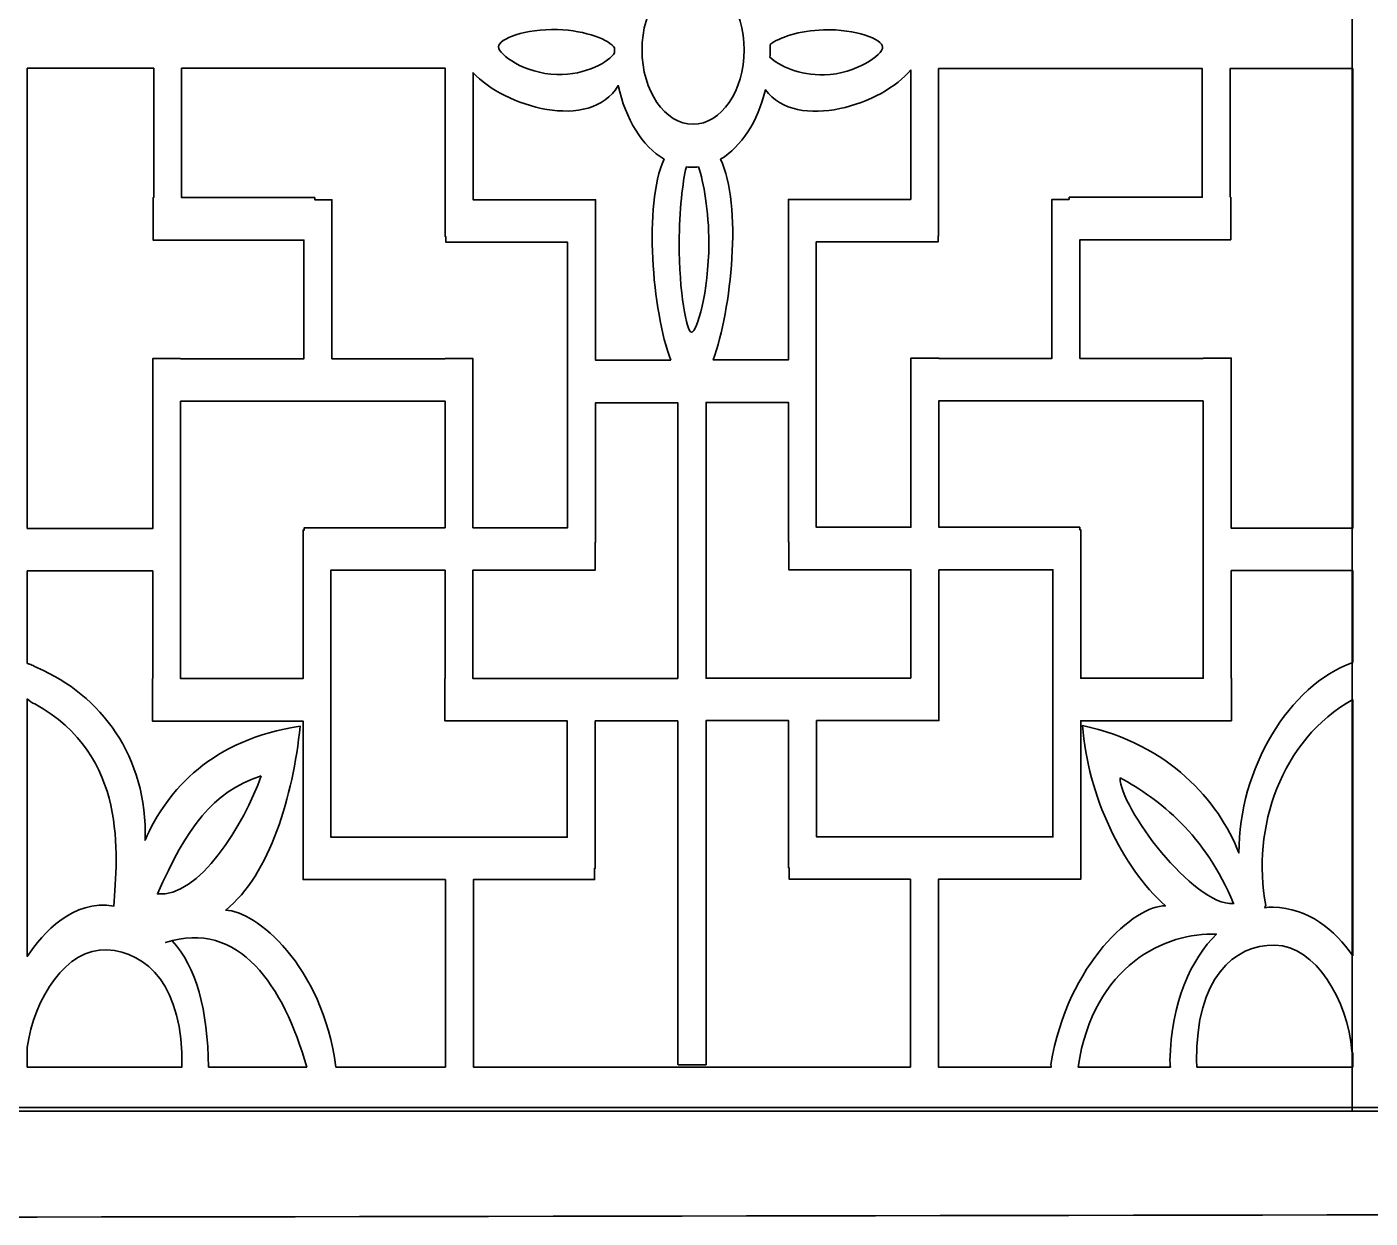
# Model space of a CAD drawing. Header units: centimetres. Extents: x 1.9 to 19.9, y -9.6 to 0.9.
# Drawn here: x 5.073 to 8.009, y -9.554 to -6.949 of the extents above; entities that cross this region are included whole.
import ezdxf

# ---------------------------------------------------------------- set-up
doc = ezdxf.new("R2010")
doc.units = ezdxf.units.CM
doc.header["$MEASUREMENT"] = 0
doc.layers.add('layer 1', color=7, linetype='Continuous')

msp = doc.modelspace()

# ---------------------------------------------------------------- linework, layer by layer
at = {"layer": 'layer 1', "color": 250, "lineweight": 35}
for points, knots in [([(1.85394, -9.55438), (1.85394, -9.55438), (1.85394, -4.48585), (1.85394, -4.48585), (1.85394, -4.48585), (1.85394, -4.48585), (19.89445, -4.48585), (19.89445, -4.48585), (19.89445, -4.48585), (19.89445, -4.48585), (19.89445, -9.52712), (19.89445, -9.52712), (19.89445, -9.52712), (13.88093, -9.52712), (7.86746, -9.55438), (1.85394, -9.55438)], [0, 0, 0, 0, 0.2, 0.2, 0.2, 0.2, 0.4, 0.4, 0.4, 0.4, 0.6, 0.6, 0.6, 0.6, 1, 1, 1, 1]), ([(4.99577, -4.6818), (4.99577, -4.6818), (8.04691, -4.6818), (8.04691, -4.6818), (8.04691, -4.6818), (8.04691, -4.6818), (8.04691, -9.32079), (8.04691, -9.32079), (8.04691, -9.32079), (8.04691, -9.32079), (4.99577, -9.32079), (4.99577, -9.32079), (4.99577, -9.32079), (4.99577, -9.32079), (4.99577, -4.6818), (4.99577, -4.6818)], [0, 0, 0, 0, 0.2, 0.2, 0.2, 0.2, 0.4, 0.4, 0.4, 0.4, 0.6, 0.6, 0.6, 0.6, 1, 1, 1, 1]), ([(7.96979, -4.6818), (7.96979, -4.6818), (10.97654, -4.6818), (10.97654, -4.6818), (10.97654, -4.6818), (10.97654, -4.6818), (10.97654, -9.32079), (10.97654, -9.32079), (10.97654, -9.32079), (10.97654, -9.32079), (7.96979, -9.32079), (7.96979, -9.32079), (7.96979, -9.32079), (7.96979, -9.32079), (7.96979, -4.6818), (7.96979, -4.6818)], [0, 0, 0, 0, 0.2, 0.2, 0.2, 0.2, 0.4, 0.4, 0.4, 0.4, 0.6, 0.6, 0.6, 0.6, 1, 1, 1, 1]), ([(2.06871, -4.70062), (2.06871, -4.70062), (2.06871, -9.31235), (2.06871, -9.31235), (2.06871, -9.31235), (2.06871, -9.31235), (19.67968, -9.31235), (19.67968, -9.31235), (19.67968, -9.31235), (19.67968, -9.31235), (19.67968, -4.70062), (19.67968, -4.70062), (19.67968, -4.70062), (19.67968, -4.70062), (2.06871, -4.70062), (2.06871, -4.70062)], [0, 0, 0, 0, 0.2, 0.2, 0.2, 0.2, 0.4, 0.4, 0.4, 0.4, 0.6, 0.6, 0.6, 0.6, 1, 1, 1, 1]), ([(6.52909, -6.83779), (6.59072, -6.83779), (6.6407, -6.91046), (6.6407, -7.00006), (6.6407, -7.00006), (6.6407, -7.08966), (6.59072, -7.16233), (6.52909, -7.16233), (6.52909, -7.16233), (6.46746, -7.16233), (6.41748, -7.08966), (6.41748, -7.00006), (6.41748, -7.00006), (6.41748, -6.91046), (6.46746, -6.83779), (6.52909, -6.83779)], [0, 0, 0, 0, 0.2, 0.2, 0.2, 0.2, 0.4, 0.4, 0.4, 0.4, 0.6, 0.6, 0.6, 0.6, 1, 1, 1, 1]), ([(6.35724, -7.0063), (6.35717, -7.00339), (6.35713, -7.00047), (6.35713, -6.99753), (6.35713, -6.99753), (6.35713, -6.99679), (6.35715, -6.99605), (6.35715, -6.99531), (6.35715, -6.99531), (6.34732, -6.97868), (6.29579, -6.9573), (6.23268, -6.95536), (6.23268, -6.95536), (6.16226, -6.9532), (6.10406, -6.97605), (6.10379, -6.99302), (6.10379, -6.99302), (6.10353, -7.01), (6.16073, -7.05165), (6.23115, -7.05381), (6.23115, -7.05381), (6.2948, -7.05577), (6.34749, -7.02481), (6.35724, -7.0063)], [0, 0, 0, 0, 0.1428571, 0.1428571, 0.1428571, 0.1428571, 0.2857143, 0.2857143, 0.2857143, 0.2857143, 0.4285714, 0.4285714, 0.4285714, 0.4285714, 0.5714286, 0.5714286, 0.5714286, 0.5714286, 0.7142857, 0.7142857, 0.7142857, 0.7142857, 1, 1, 1, 1]), ([(6.69751, -6.98788), (6.69758, -6.99108), (6.69764, -6.9943), (6.69764, -6.99753), (6.69764, -6.99753), (6.69764, -7.00375), (6.69748, -7.00992), (6.6972, -7.01603), (6.6972, -7.01603), (6.7159, -7.03405), (6.76201, -7.05607), (6.81599, -7.05441), (6.81599, -7.05441), (6.88642, -7.05224), (6.94362, -7.0106), (6.94335, -6.99362), (6.94335, -6.99362), (6.94308, -6.97664), (6.88488, -6.95379), (6.81446, -6.95596), (6.81446, -6.95596), (6.76118, -6.9576), (6.71616, -6.97309), (6.69751, -6.98788)], [0, 0, 0, 0, 0.1428571, 0.1428571, 0.1428571, 0.1428571, 0.2857143, 0.2857143, 0.2857143, 0.2857143, 0.4285714, 0.4285714, 0.4285714, 0.4285714, 0.5714286, 0.5714286, 0.5714286, 0.5714286, 0.7142857, 0.7142857, 0.7142857, 0.7142857, 1, 1, 1, 1]), ([(5.07403, -8.04649), (5.07403, -8.04649), (5.34805, -8.04649), (5.34805, -8.04649), (5.34805, -8.04649), (5.34805, -8.04649), (5.34805, -7.67468), (5.34805, -7.67468), (5.34805, -7.67468), (5.34805, -7.67468), (5.40907, -7.67468), (5.40907, -7.67468), (5.40907, -7.67468), (5.40907, -7.67468), (5.40907, -7.67516), (5.40907, -7.67516), (5.40907, -7.67516), (5.40907, -7.67516), (5.67876, -7.67516), (5.67876, -7.67516), (5.67876, -7.67516), (5.67876, -7.67516), (5.67876, -7.41575), (5.67876, -7.41575), (5.67876, -7.41575), (5.67876, -7.41575), (5.349, -7.41575), (5.349, -7.41575), (5.349, -7.41575), (5.349, -7.41575), (5.349, -7.32297), (5.349, -7.32297), (5.349, -7.32297), (5.349, -7.32297), (5.35031, -7.32297), (5.35031, -7.32297), (5.35031, -7.32297), (5.35031, -7.32297), (5.35031, -7.03993), (5.35031, -7.03993), (5.35031, -7.03993), (5.35031, -7.03993), (5.07403, -7.03993), (5.07403, -7.03993), (5.07403, -7.03993), (5.07403, -7.03993), (5.07403, -8.04649), (5.07403, -8.04649)], [0, 0, 0, 0, 0.0769231, 0.0769231, 0.0769231, 0.0769231, 0.1538462, 0.1538462, 0.1538462, 0.1538462, 0.2307692, 0.2307692, 0.2307692, 0.2307692, 0.3076923, 0.3076923, 0.3076923, 0.3076923, 0.3846154, 0.3846154, 0.3846154, 0.3846154, 0.4615385, 0.4615385, 0.4615385, 0.4615385, 0.5384615, 0.5384615, 0.5384615, 0.5384615, 0.6153846, 0.6153846, 0.6153846, 0.6153846, 0.6923077, 0.6923077, 0.6923077, 0.6923077, 0.7692308, 0.7692308, 0.7692308, 0.7692308, 0.8461538, 0.8461538, 0.8461538, 0.8461538, 1, 1, 1, 1]), ([(5.70231, -7.32297), (5.70231, -7.32297), (5.41133, -7.32297), (5.41133, -7.32297), (5.41133, -7.32297), (5.41133, -7.32297), (5.41133, -7.03993), (5.41133, -7.03993), (5.41133, -7.03993), (5.41133, -7.03993), (5.98744, -7.03993), (5.98744, -7.03993), (5.98744, -7.03993), (5.98744, -7.03993), (5.98744, -7.40793), (5.98744, -7.40793), (5.98744, -7.40793), (5.98744, -7.40793), (5.98874, -7.40793), (5.98874, -7.40793), (5.98874, -7.40793), (5.98874, -7.40793), (5.98874, -7.42039), (5.98874, -7.42039), (5.98874, -7.42039), (5.98874, -7.42039), (6.25485, -7.42039), (6.25485, -7.42039), (6.25485, -7.42039), (6.25485, -7.42039), (6.25485, -8.04456), (6.25485, -8.04456), (6.25485, -8.04456), (6.25485, -8.04456), (6.048, -8.04456), (6.048, -8.04456), (6.048, -8.04456), (6.048, -8.04456), (6.048, -7.76794), (6.048, -7.76794), (6.048, -7.76794), (6.048, -7.76794), (6.048, -7.67516), (6.048, -7.67516), (6.048, -7.67516), (6.048, -7.67516), (6.048, -7.67468), (6.048, -7.67468), (6.048, -7.67468), (6.048, -7.67468), (5.98698, -7.67468), (5.98698, -7.67468), (5.98698, -7.67468), (5.98698, -7.67468), (5.98698, -7.67516), (5.98698, -7.67516), (5.98698, -7.67516), (5.98698, -7.67516), (5.73978, -7.67516), (5.73978, -7.67516), (5.73978, -7.67516), (5.73978, -7.67516), (5.73978, -7.32761), (5.73978, -7.32761), (5.73978, -7.32761), (5.73978, -7.32761), (5.70231, -7.32761), (5.70231, -7.32761), (5.70231, -7.32761), (5.70231, -7.32761), (5.70231, -7.32297), (5.70231, -7.32297)], [0, 0, 0, 0, 0.0526316, 0.0526316, 0.0526316, 0.0526316, 0.1052632, 0.1052632, 0.1052632, 0.1052632, 0.1578947, 0.1578947, 0.1578947, 0.1578947, 0.2105263, 0.2105263, 0.2105263, 0.2105263, 0.2631579, 0.2631579, 0.2631579, 0.2631579, 0.3157895, 0.3157895, 0.3157895, 0.3157895, 0.3684211, 0.3684211, 0.3684211, 0.3684211, 0.4210526, 0.4210526, 0.4210526, 0.4210526, 0.4736842, 0.4736842, 0.4736842, 0.4736842, 0.5263158, 0.5263158, 0.5263158, 0.5263158, 0.5789474, 0.5789474, 0.5789474, 0.5789474, 0.6315789, 0.6315789, 0.6315789, 0.6315789, 0.6842105, 0.6842105, 0.6842105, 0.6842105, 0.7368421, 0.7368421, 0.7368421, 0.7368421, 0.7894737, 0.7894737, 0.7894737, 0.7894737, 0.8421053, 0.8421053, 0.8421053, 0.8421053, 0.8947368, 0.8947368, 0.8947368, 0.8947368, 1, 1, 1, 1]), ([(7.00472, -7.04318), (6.94584, -7.11822), (6.7555, -7.18071), (6.68723, -7.08682), (6.68723, -7.08682), (6.67042, -7.15636), (6.63453, -7.21189), (6.58923, -7.23877), (6.58923, -7.23877), (6.63726, -7.33893), (6.6125, -7.56879), (6.57325, -7.67781), (6.57325, -7.67781), (6.57325, -7.67781), (6.7373, -7.67781), (6.7373, -7.67781), (6.7373, -7.67781), (6.7373, -7.67781), (6.7373, -7.32681), (6.7373, -7.32681), (6.7373, -7.32681), (6.7373, -7.32681), (6.76087, -7.32681), (6.76087, -7.32681), (6.76087, -7.32681), (6.76087, -7.32681), (6.79833, -7.32681), (6.79833, -7.32681), (6.79833, -7.32681), (6.79833, -7.32681), (7.00472, -7.32681), (7.00472, -7.32681), (7.00472, -7.32681), (7.00472, -7.32681), (7.00472, -7.04318), (7.00472, -7.04318)], [0, 0, 0, 0, 0.1, 0.1, 0.1, 0.1, 0.2, 0.2, 0.2, 0.2, 0.3, 0.3, 0.3, 0.3, 0.4, 0.4, 0.4, 0.4, 0.5, 0.5, 0.5, 0.5, 0.6, 0.6, 0.6, 0.6, 0.7, 0.7, 0.7, 0.7, 0.8, 0.8, 0.8, 0.8, 1, 1, 1, 1]), ([(7.35087, -7.32217), (7.35087, -7.32217), (7.64185, -7.32217), (7.64185, -7.32217), (7.64185, -7.32217), (7.64185, -7.32217), (7.64185, -7.04073), (7.64185, -7.04073), (7.64185, -7.04073), (7.64185, -7.04073), (7.06574, -7.04073), (7.06574, -7.04073), (7.06574, -7.04073), (7.06574, -7.04073), (7.06574, -7.40713), (7.06574, -7.40713), (7.06574, -7.40713), (7.06574, -7.40713), (7.06444, -7.40713), (7.06444, -7.40713), (7.06444, -7.40713), (7.06444, -7.40713), (7.06444, -7.41959), (7.06444, -7.41959), (7.06444, -7.41959), (7.06444, -7.41959), (6.79833, -7.41959), (6.79833, -7.41959), (6.79833, -7.41959), (6.79833, -7.41959), (6.79833, -8.04376), (6.79833, -8.04376), (6.79833, -8.04376), (6.79833, -8.04376), (7.00517, -8.04376), (7.00517, -8.04376), (7.00517, -8.04376), (7.00517, -8.04376), (7.00517, -7.76714), (7.00517, -7.76714), (7.00517, -7.76714), (7.00517, -7.76714), (7.00517, -7.67436), (7.00517, -7.67436), (7.00517, -7.67436), (7.00517, -7.67436), (7.00517, -7.67389), (7.00517, -7.67389), (7.00517, -7.67389), (7.00517, -7.67389), (7.0662, -7.67389), (7.0662, -7.67389), (7.0662, -7.67389), (7.0662, -7.67389), (7.0662, -7.67436), (7.0662, -7.67436), (7.0662, -7.67436), (7.0662, -7.67436), (7.3134, -7.67436), (7.3134, -7.67436), (7.3134, -7.67436), (7.3134, -7.67436), (7.3134, -7.32681), (7.3134, -7.32681), (7.3134, -7.32681), (7.3134, -7.32681), (7.35087, -7.32681), (7.35087, -7.32681), (7.35087, -7.32681), (7.35087, -7.32681), (7.35087, -7.32217), (7.35087, -7.32217)], [0, 0, 0, 0, 0.0526316, 0.0526316, 0.0526316, 0.0526316, 0.1052632, 0.1052632, 0.1052632, 0.1052632, 0.1578947, 0.1578947, 0.1578947, 0.1578947, 0.2105263, 0.2105263, 0.2105263, 0.2105263, 0.2631579, 0.2631579, 0.2631579, 0.2631579, 0.3157895, 0.3157895, 0.3157895, 0.3157895, 0.3684211, 0.3684211, 0.3684211, 0.3684211, 0.4210526, 0.4210526, 0.4210526, 0.4210526, 0.4736842, 0.4736842, 0.4736842, 0.4736842, 0.5263158, 0.5263158, 0.5263158, 0.5263158, 0.5789474, 0.5789474, 0.5789474, 0.5789474, 0.6315789, 0.6315789, 0.6315789, 0.6315789, 0.6842105, 0.6842105, 0.6842105, 0.6842105, 0.7368421, 0.7368421, 0.7368421, 0.7368421, 0.7894737, 0.7894737, 0.7894737, 0.7894737, 0.8421053, 0.8421053, 0.8421053, 0.8421053, 0.8947368, 0.8947368, 0.8947368, 0.8947368, 1, 1, 1, 1]), ([(7.70287, -7.32217), (7.70287, -7.32217), (7.70417, -7.32217), (7.70417, -7.32217), (7.70417, -7.32217), (7.70417, -7.32217), (7.70417, -7.41495), (7.70417, -7.41495), (7.70417, -7.41495), (7.70417, -7.41495), (7.37442, -7.41495), (7.37442, -7.41495), (7.37442, -7.41495), (7.37442, -7.41495), (7.37442, -7.67436), (7.37442, -7.67436), (7.37442, -7.67436), (7.37442, -7.67436), (7.64411, -7.67436), (7.64411, -7.67436), (7.64411, -7.67436), (7.64411, -7.67436), (7.64411, -7.67389), (7.64411, -7.67389), (7.64411, -7.67389), (7.64411, -7.67389), (7.70513, -7.67389), (7.70513, -7.67389), (7.70513, -7.67389), (7.70513, -7.67389), (7.70513, -8.04569), (7.70513, -8.04569), (7.70513, -8.04569), (7.70513, -8.04569), (7.97068, -8.04569), (7.97068, -8.04569), (7.97068, -8.04569), (7.97068, -8.04569), (7.97068, -7.04073), (7.97068, -7.04073), (7.97068, -7.04073), (7.97068, -7.04073), (7.70287, -7.04073), (7.70287, -7.04073), (7.70287, -7.04073), (7.70287, -7.04073), (7.70287, -7.32217), (7.70287, -7.32217)], [0, 0, 0, 0, 0.0769231, 0.0769231, 0.0769231, 0.0769231, 0.1538462, 0.1538462, 0.1538462, 0.1538462, 0.2307692, 0.2307692, 0.2307692, 0.2307692, 0.3076923, 0.3076923, 0.3076923, 0.3076923, 0.3846154, 0.3846154, 0.3846154, 0.3846154, 0.4615385, 0.4615385, 0.4615385, 0.4615385, 0.5384615, 0.5384615, 0.5384615, 0.5384615, 0.6153846, 0.6153846, 0.6153846, 0.6153846, 0.6923077, 0.6923077, 0.6923077, 0.6923077, 0.7692308, 0.7692308, 0.7692308, 0.7692308, 0.8461538, 0.8461538, 0.8461538, 0.8461538, 1, 1, 1, 1]), ([(6.48016, -7.67861), (6.44022, -7.57032), (6.42017, -7.33937), (6.46568, -7.23884), (6.46568, -7.23884), (6.41836, -7.21084), (6.3813, -7.15158), (6.36548, -7.07775), (6.36548, -7.07775), (6.30463, -7.18039), (6.11529, -7.12361), (6.04846, -7.04978), (6.04846, -7.04978), (6.04846, -7.04978), (6.04846, -7.32761), (6.04846, -7.32761), (6.04846, -7.32761), (6.04846, -7.32761), (6.25485, -7.32761), (6.25485, -7.32761), (6.25485, -7.32761), (6.25485, -7.32761), (6.29231, -7.32761), (6.29231, -7.32761), (6.29231, -7.32761), (6.29231, -7.32761), (6.31588, -7.32761), (6.31588, -7.32761), (6.31588, -7.32761), (6.31588, -7.32761), (6.31588, -7.67861), (6.31588, -7.67861), (6.31588, -7.67861), (6.31588, -7.67861), (6.48016, -7.67861), (6.48016, -7.67861)], [0, 0, 0, 0, 0.1, 0.1, 0.1, 0.1, 0.2, 0.2, 0.2, 0.2, 0.3, 0.3, 0.3, 0.3, 0.4, 0.4, 0.4, 0.4, 0.5, 0.5, 0.5, 0.5, 0.6, 0.6, 0.6, 0.6, 0.7, 0.7, 0.7, 0.7, 0.8, 0.8, 0.8, 0.8, 1, 1, 1, 1]), ([(6.541, -7.25557), (6.53651, -7.25611), (6.53197, -7.25638), (6.52739, -7.25638), (6.52739, -7.25638), (6.523, -7.25638), (6.51866, -7.25613), (6.51436, -7.25564), (6.51436, -7.25564), (6.5062, -7.2889), (6.49889, -7.35064), (6.49875, -7.42195), (6.49875, -7.42195), (6.49855, -7.52904), (6.51459, -7.61718), (6.52575, -7.61733), (6.52575, -7.61733), (6.53692, -7.61748), (6.56332, -7.52991), (6.56353, -7.42282), (6.56353, -7.42282), (6.56366, -7.35121), (6.55205, -7.28898), (6.541, -7.25557)], [0, 0, 0, 0, 0.1428571, 0.1428571, 0.1428571, 0.1428571, 0.2857143, 0.2857143, 0.2857143, 0.2857143, 0.4285714, 0.4285714, 0.4285714, 0.4285714, 0.5714286, 0.5714286, 0.5714286, 0.5714286, 0.7142857, 0.7142857, 0.7142857, 0.7142857, 1, 1, 1, 1]), ([(5.40907, -7.76794), (5.40907, -7.76794), (5.98698, -7.76794), (5.98698, -7.76794), (5.98698, -7.76794), (5.98698, -7.76794), (5.98698, -8.04456), (5.98698, -8.04456), (5.98698, -8.04456), (5.98698, -8.04456), (5.67913, -8.04456), (5.67913, -8.04456), (5.67913, -8.04456), (5.67913, -8.04456), (5.67913, -8.04986), (5.67913, -8.04986), (5.67913, -8.04986), (5.67913, -8.04986), (5.67675, -8.04986), (5.67675, -8.04986), (5.67675, -8.04986), (5.67675, -8.04986), (5.67675, -8.37473), (5.67675, -8.37473), (5.67675, -8.37473), (5.67675, -8.37473), (5.40907, -8.37473), (5.40907, -8.37473), (5.40907, -8.37473), (5.40907, -8.37473), (5.40907, -7.76794), (5.40907, -7.76794)], [0, 0, 0, 0, 0.1111111, 0.1111111, 0.1111111, 0.1111111, 0.2222222, 0.2222222, 0.2222222, 0.2222222, 0.3333333, 0.3333333, 0.3333333, 0.3333333, 0.4444444, 0.4444444, 0.4444444, 0.4444444, 0.5555556, 0.5555556, 0.5555556, 0.5555556, 0.6666667, 0.6666667, 0.6666667, 0.6666667, 0.7777778, 0.7777778, 0.7777778, 0.7777778, 1, 1, 1, 1]), ([(6.49566, -8.37451), (6.49566, -8.37451), (6.49566, -8.37371), (6.49566, -8.37371), (6.49566, -8.37371), (6.49566, -8.37371), (6.49569, -8.37371), (6.49569, -8.37371), (6.49569, -8.37371), (6.49569, -8.37371), (6.49569, -7.77139), (6.49569, -7.77139), (6.49569, -7.77139), (6.49569, -7.77139), (6.31588, -7.77139), (6.31588, -7.77139), (6.31588, -7.77139), (6.31588, -7.77139), (6.31588, -8.07643), (6.31588, -8.07643), (6.31588, -8.07643), (6.31588, -8.07643), (6.31513, -8.07643), (6.31513, -8.07643), (6.31513, -8.07643), (6.31513, -8.07643), (6.31513, -8.13734), (6.31513, -8.13734), (6.31513, -8.13734), (6.31513, -8.13734), (6.048, -8.13734), (6.048, -8.13734), (6.048, -8.13734), (6.048, -8.13734), (6.048, -8.37451), (6.048, -8.37451), (6.048, -8.37451), (6.048, -8.37451), (6.49566, -8.37451), (6.49566, -8.37451)], [0, 0, 0, 0, 0.0909091, 0.0909091, 0.0909091, 0.0909091, 0.1818182, 0.1818182, 0.1818182, 0.1818182, 0.2727273, 0.2727273, 0.2727273, 0.2727273, 0.3636364, 0.3636364, 0.3636364, 0.3636364, 0.4545455, 0.4545455, 0.4545455, 0.4545455, 0.5454545, 0.5454545, 0.5454545, 0.5454545, 0.6363636, 0.6363636, 0.6363636, 0.6363636, 0.7272727, 0.7272727, 0.7272727, 0.7272727, 0.8181818, 0.8181818, 0.8181818, 0.8181818, 1, 1, 1, 1]), ([(7.00517, -8.37371), (7.00517, -8.37371), (7.00517, -8.13654), (7.00517, -8.13654), (7.00517, -8.13654), (7.00517, -8.13654), (6.73805, -8.13654), (6.73805, -8.13654), (6.73805, -8.13654), (6.73805, -8.13654), (6.73805, -8.07564), (6.73805, -8.07564), (6.73805, -8.07564), (6.73805, -8.07564), (6.7373, -8.07564), (6.7373, -8.07564), (6.7373, -8.07564), (6.7373, -8.07564), (6.7373, -7.77059), (6.7373, -7.77059), (6.7373, -7.77059), (6.7373, -7.77059), (6.55749, -7.77059), (6.55749, -7.77059), (6.55749, -7.77059), (6.55749, -7.77059), (6.55749, -8.37371), (6.55749, -8.37371), (6.55749, -8.37371), (6.55749, -8.37371), (7.00517, -8.37371), (7.00517, -8.37371)], [0, 0, 0, 0, 0.1111111, 0.1111111, 0.1111111, 0.1111111, 0.2222222, 0.2222222, 0.2222222, 0.2222222, 0.3333333, 0.3333333, 0.3333333, 0.3333333, 0.4444444, 0.4444444, 0.4444444, 0.4444444, 0.5555556, 0.5555556, 0.5555556, 0.5555556, 0.6666667, 0.6666667, 0.6666667, 0.6666667, 0.7777778, 0.7777778, 0.7777778, 0.7777778, 1, 1, 1, 1]), ([(7.64411, -7.76714), (7.64411, -7.76714), (7.0662, -7.76714), (7.0662, -7.76714), (7.0662, -7.76714), (7.0662, -7.76714), (7.0662, -8.04376), (7.0662, -8.04376), (7.0662, -8.04376), (7.0662, -8.04376), (7.37405, -8.04376), (7.37405, -8.04376), (7.37405, -8.04376), (7.37405, -8.04376), (7.37405, -8.04906), (7.37405, -8.04906), (7.37405, -8.04906), (7.37405, -8.04906), (7.37643, -8.04906), (7.37643, -8.04906), (7.37643, -8.04906), (7.37643, -8.04906), (7.37643, -8.37393), (7.37643, -8.37393), (7.37643, -8.37393), (7.37643, -8.37393), (7.64411, -8.37393), (7.64411, -8.37393), (7.64411, -8.37393), (7.64411, -8.37393), (7.64411, -7.76714), (7.64411, -7.76714)], [0, 0, 0, 0, 0.1111111, 0.1111111, 0.1111111, 0.1111111, 0.2222222, 0.2222222, 0.2222222, 0.2222222, 0.3333333, 0.3333333, 0.3333333, 0.3333333, 0.4444444, 0.4444444, 0.4444444, 0.4444444, 0.5555556, 0.5555556, 0.5555556, 0.5555556, 0.6666667, 0.6666667, 0.6666667, 0.6666667, 0.7777778, 0.7777778, 0.7777778, 0.7777778, 1, 1, 1, 1]), ([(5.98793, -9.22391), (5.98793, -9.22391), (5.98793, -8.81418), (5.98793, -8.81418), (5.98793, -8.81418), (5.98793, -8.81418), (5.73777, -8.81418), (5.73777, -8.81418), (5.73777, -8.81418), (5.73777, -8.81418), (5.67796, -8.81418), (5.67796, -8.81418), (5.67796, -8.81418), (5.67796, -8.81418), (5.67675, -8.81418), (5.67675, -8.81418), (5.67675, -8.81418), (5.67675, -8.81418), (5.67675, -8.46751), (5.67675, -8.46751), (5.67675, -8.46751), (5.67675, -8.46751), (5.3475, -8.46751), (5.3475, -8.46751), (5.3475, -8.46751), (5.3475, -8.46751), (5.3475, -8.37473), (5.3475, -8.37473), (5.3475, -8.37473), (5.3475, -8.37473), (5.34805, -8.37473), (5.34805, -8.37473), (5.34805, -8.37473), (5.34805, -8.37473), (5.34805, -8.13927), (5.34805, -8.13927), (5.34805, -8.13927), (5.34805, -8.13927), (5.07403, -8.13927), (5.07403, -8.13927), (5.07403, -8.13927), (5.07403, -8.13927), (5.07403, -8.34126), (5.07403, -8.34126), (5.07403, -8.34126), (5.08017, -8.3429), (5.08757, -8.34613), (5.09637, -8.35131), (5.09637, -8.35131), (5.23372, -8.4101), (5.33741, -8.54436), (5.33141, -8.72798), (5.33141, -8.72798), (5.37974, -8.61703), (5.47937, -8.50692), (5.67029, -8.47878), (5.67029, -8.47878), (5.65502, -8.63151), (5.60411, -8.80225), (5.50785, -8.88084), (5.50785, -8.88084), (5.57217, -8.88259), (5.71893, -8.99945), (5.74847, -9.22391), (5.74847, -9.22391), (5.74847, -9.22391), (5.98793, -9.22391), (5.98793, -9.22391)], [0, 0, 0, 0, 0.0555556, 0.0555556, 0.0555556, 0.0555556, 0.1111111, 0.1111111, 0.1111111, 0.1111111, 0.1666667, 0.1666667, 0.1666667, 0.1666667, 0.2222222, 0.2222222, 0.2222222, 0.2222222, 0.2777778, 0.2777778, 0.2777778, 0.2777778, 0.3333333, 0.3333333, 0.3333333, 0.3333333, 0.3888889, 0.3888889, 0.3888889, 0.3888889, 0.4444444, 0.4444444, 0.4444444, 0.4444444, 0.5, 0.5, 0.5, 0.5, 0.5555556, 0.5555556, 0.5555556, 0.5555556, 0.6111111, 0.6111111, 0.6111111, 0.6111111, 0.6666667, 0.6666667, 0.6666667, 0.6666667, 0.7222222, 0.7222222, 0.7222222, 0.7222222, 0.7777778, 0.7777778, 0.7777778, 0.7777778, 0.8333333, 0.8333333, 0.8333333, 0.8333333, 0.8888889, 0.8888889, 0.8888889, 0.8888889, 1, 1, 1, 1]), ([(5.98698, -8.13734), (5.98698, -8.13734), (5.98698, -8.37451), (5.98698, -8.37451), (5.98698, -8.37451), (5.98698, -8.37451), (5.98665, -8.37451), (5.98665, -8.37451), (5.98665, -8.37451), (5.98665, -8.37451), (5.98665, -8.46729), (5.98665, -8.46729), (5.98665, -8.46729), (5.98665, -8.46729), (6.25425, -8.46729), (6.25425, -8.46729), (6.25425, -8.46729), (6.25425, -8.46729), (6.25425, -8.7214), (6.25425, -8.7214), (6.25425, -8.7214), (6.25425, -8.7214), (5.73777, -8.7214), (5.73777, -8.7214), (5.73777, -8.7214), (5.73777, -8.7214), (5.73777, -8.13734), (5.73777, -8.13734), (5.73777, -8.13734), (5.73777, -8.13734), (5.98698, -8.13734), (5.98698, -8.13734)], [0, 0, 0, 0, 0.1111111, 0.1111111, 0.1111111, 0.1111111, 0.2222222, 0.2222222, 0.2222222, 0.2222222, 0.3333333, 0.3333333, 0.3333333, 0.3333333, 0.4444444, 0.4444444, 0.4444444, 0.4444444, 0.5555556, 0.5555556, 0.5555556, 0.5555556, 0.6666667, 0.6666667, 0.6666667, 0.6666667, 0.7777778, 0.7777778, 0.7777778, 0.7777778, 1, 1, 1, 1]), ([(7.0662, -8.13654), (7.0662, -8.13654), (7.0662, -8.37371), (7.0662, -8.37371), (7.0662, -8.37371), (7.0662, -8.37371), (7.06653, -8.37371), (7.06653, -8.37371), (7.06653, -8.37371), (7.06653, -8.37371), (7.06653, -8.46649), (7.06653, -8.46649), (7.06653, -8.46649), (7.06653, -8.46649), (6.79893, -8.46649), (6.79893, -8.46649), (6.79893, -8.46649), (6.79893, -8.46649), (6.79893, -8.72061), (6.79893, -8.72061), (6.79893, -8.72061), (6.79893, -8.72061), (7.31541, -8.72061), (7.31541, -8.72061), (7.31541, -8.72061), (7.31541, -8.72061), (7.31541, -8.13654), (7.31541, -8.13654), (7.31541, -8.13654), (7.31541, -8.13654), (7.0662, -8.13654), (7.0662, -8.13654)], [0, 0, 0, 0, 0.1111111, 0.1111111, 0.1111111, 0.1111111, 0.2222222, 0.2222222, 0.2222222, 0.2222222, 0.3333333, 0.3333333, 0.3333333, 0.3333333, 0.4444444, 0.4444444, 0.4444444, 0.4444444, 0.5555556, 0.5555556, 0.5555556, 0.5555556, 0.6666667, 0.6666667, 0.6666667, 0.6666667, 0.7777778, 0.7777778, 0.7777778, 0.7777778, 1, 1, 1, 1]), ([(7.97068, -8.13847), (7.97068, -8.13847), (7.70513, -8.13847), (7.70513, -8.13847), (7.70513, -8.13847), (7.70513, -8.13847), (7.70513, -8.37393), (7.70513, -8.37393), (7.70513, -8.37393), (7.70513, -8.37393), (7.70568, -8.37393), (7.70568, -8.37393), (7.70568, -8.37393), (7.70568, -8.37393), (7.70568, -8.46671), (7.70568, -8.46671), (7.70568, -8.46671), (7.70568, -8.46671), (7.37643, -8.46671), (7.37643, -8.46671), (7.37643, -8.46671), (7.37643, -8.46671), (7.37643, -8.81338), (7.37643, -8.81338), (7.37643, -8.81338), (7.37643, -8.81338), (7.37522, -8.81338), (7.37522, -8.81338), (7.37522, -8.81338), (7.37522, -8.81338), (7.31541, -8.81338), (7.31541, -8.81338), (7.31541, -8.81338), (7.31541, -8.81338), (7.06525, -8.81338), (7.06525, -8.81338), (7.06525, -8.81338), (7.06525, -8.81338), (7.06525, -9.22391), (7.06525, -9.22391), (7.06525, -9.22391), (7.06525, -9.22391), (7.31187, -9.22391), (7.31187, -9.22391), (7.31187, -9.22391), (7.31162, -9.22209), (7.31141, -9.22022), (7.31127, -9.21829), (7.31127, -9.21829), (7.34714, -8.99597), (7.49693, -8.86912), (7.56124, -8.87158), (7.56124, -8.87158), (7.46729, -8.78677), (7.39136, -8.63098), (7.38042, -8.4774), (7.38042, -8.4774), (7.57036, -8.51801), (7.67689, -8.64175), (7.72204, -8.75576), (7.72204, -8.75576), (7.72124, -8.57191), (7.83179, -8.38903), (7.97068, -8.33929), (7.97068, -8.33929), (7.97068, -8.33929), (7.97068, -8.13847), (7.97068, -8.13847)], [0, 0, 0, 0, 0.0555556, 0.0555556, 0.0555556, 0.0555556, 0.1111111, 0.1111111, 0.1111111, 0.1111111, 0.1666667, 0.1666667, 0.1666667, 0.1666667, 0.2222222, 0.2222222, 0.2222222, 0.2222222, 0.2777778, 0.2777778, 0.2777778, 0.2777778, 0.3333333, 0.3333333, 0.3333333, 0.3333333, 0.3888889, 0.3888889, 0.3888889, 0.3888889, 0.4444444, 0.4444444, 0.4444444, 0.4444444, 0.5, 0.5, 0.5, 0.5, 0.5555556, 0.5555556, 0.5555556, 0.5555556, 0.6111111, 0.6111111, 0.6111111, 0.6111111, 0.6666667, 0.6666667, 0.6666667, 0.6666667, 0.7222222, 0.7222222, 0.7222222, 0.7222222, 0.7777778, 0.7777778, 0.7777778, 0.7777778, 0.8333333, 0.8333333, 0.8333333, 0.8333333, 0.8888889, 0.8888889, 0.8888889, 0.8888889, 1, 1, 1, 1]), ([(5.07403, -8.4188), (5.07918, -8.42413), (5.08471, -8.42805), (5.09026, -8.42965), (5.09026, -8.42965), (5.29585, -8.54329), (5.27009, -8.76044), (5.2634, -8.8719), (5.2634, -8.8719), (5.17328, -8.85715), (5.10877, -8.93028), (5.07403, -8.98219), (5.07403, -8.98219), (5.07403, -8.98219), (5.07403, -8.4188), (5.07403, -8.4188)], [0, 0, 0, 0, 0.2, 0.2, 0.2, 0.2, 0.4, 0.4, 0.4, 0.4, 0.6, 0.6, 0.6, 0.6, 1, 1, 1, 1]), ([(7.97068, -8.42016), (7.8136, -8.50928), (7.74907, -8.70069), (7.78051, -8.8708), (7.78051, -8.8708), (7.78022, -8.87204), (7.77947, -8.87374), (7.77837, -8.87569), (7.77837, -8.87569), (7.78468, -8.87481), (7.79088, -8.8744), (7.79695, -8.87448), (7.79695, -8.87448), (7.87332, -8.87551), (7.93205, -8.92478), (7.97068, -8.98053), (7.97068, -8.98053), (7.97068, -8.98053), (7.97068, -8.42016), (7.97068, -8.42016)], [0, 0, 0, 0, 0.1666667, 0.1666667, 0.1666667, 0.1666667, 0.3333333, 0.3333333, 0.3333333, 0.3333333, 0.5, 0.5, 0.5, 0.5, 0.6666667, 0.6666667, 0.6666667, 0.6666667, 1, 1, 1, 1]), ([(7.00422, -9.22391), (7.00422, -9.22391), (7.00422, -8.81338), (7.00422, -8.81338), (7.00422, -8.81338), (7.00422, -8.81338), (6.73921, -8.81338), (6.73921, -8.81338), (6.73921, -8.81338), (6.73921, -8.81338), (6.73921, -8.7884), (6.73921, -8.7884), (6.73921, -8.7884), (6.73921, -8.7884), (6.73791, -8.7884), (6.73791, -8.7884), (6.73791, -8.7884), (6.73791, -8.7884), (6.73791, -8.46649), (6.73791, -8.46649), (6.73791, -8.46649), (6.73791, -8.46649), (6.55752, -8.46649), (6.55752, -8.46649), (6.55752, -8.46649), (6.55752, -8.46649), (6.55752, -8.46729), (6.55752, -8.46729), (6.55752, -8.46729), (6.55752, -8.46729), (6.55749, -8.46729), (6.55749, -8.46729), (6.55749, -8.46729), (6.55749, -8.46729), (6.55749, -9.21885), (6.55749, -9.21885), (6.55749, -9.21885), (6.55749, -9.21885), (6.49647, -9.21885), (6.49647, -9.21885), (6.49647, -9.21885), (6.49647, -9.21885), (6.49647, -9.21806), (6.49647, -9.21806), (6.49647, -9.21806), (6.49647, -9.21806), (6.49569, -9.21806), (6.49569, -9.21806), (6.49569, -9.21806), (6.49569, -9.21806), (6.49569, -8.46729), (6.49569, -8.46729), (6.49569, -8.46729), (6.49569, -8.46729), (6.31527, -8.46729), (6.31527, -8.46729), (6.31527, -8.46729), (6.31527, -8.46729), (6.31527, -8.7892), (6.31527, -8.7892), (6.31527, -8.7892), (6.31527, -8.7892), (6.31396, -8.7892), (6.31396, -8.7892), (6.31396, -8.7892), (6.31396, -8.7892), (6.31396, -8.81418), (6.31396, -8.81418), (6.31396, -8.81418), (6.31396, -8.81418), (6.04895, -8.81418), (6.04895, -8.81418), (6.04895, -8.81418), (6.04895, -8.81418), (6.04895, -9.22391), (6.04895, -9.22391), (6.04895, -9.22391), (6.04895, -9.22391), (7.00422, -9.22391), (7.00422, -9.22391)], [0, 0, 0, 0, 0.047619, 0.047619, 0.047619, 0.047619, 0.0952381, 0.0952381, 0.0952381, 0.0952381, 0.1428571, 0.1428571, 0.1428571, 0.1428571, 0.1904762, 0.1904762, 0.1904762, 0.1904762, 0.2380952, 0.2380952, 0.2380952, 0.2380952, 0.2857143, 0.2857143, 0.2857143, 0.2857143, 0.3333333, 0.3333333, 0.3333333, 0.3333333, 0.3809524, 0.3809524, 0.3809524, 0.3809524, 0.4285714, 0.4285714, 0.4285714, 0.4285714, 0.4761905, 0.4761905, 0.4761905, 0.4761905, 0.5238095, 0.5238095, 0.5238095, 0.5238095, 0.5714286, 0.5714286, 0.5714286, 0.5714286, 0.6190476, 0.6190476, 0.6190476, 0.6190476, 0.6666667, 0.6666667, 0.6666667, 0.6666667, 0.7142857, 0.7142857, 0.7142857, 0.7142857, 0.7619048, 0.7619048, 0.7619048, 0.7619048, 0.8095238, 0.8095238, 0.8095238, 0.8095238, 0.8571429, 0.8571429, 0.8571429, 0.8571429, 0.9047619, 0.9047619, 0.9047619, 0.9047619, 1, 1, 1, 1]), ([(5.5853, -8.58756), (5.477, -8.62273), (5.42401, -8.6993), (5.3584, -8.84548), (5.3584, -8.84548), (5.4472, -8.85626), (5.5489, -8.69177), (5.5853, -8.58756)], [0, 0, 0, 0, 0.3333333, 0.3333333, 0.3333333, 0.3333333, 1, 1, 1, 1]), ([(7.46226, -8.59164), (7.54786, -8.63778), (7.64884, -8.71629), (7.71025, -8.86663), (7.71025, -8.86663), (7.62122, -8.87158), (7.46189, -8.65451), (7.46226, -8.59164)], [0, 0, 0, 0, 0.3333333, 0.3333333, 0.3333333, 0.3333333, 1, 1, 1, 1]), ([(5.46986, -9.22391), (5.46916, -9.09975), (5.44251, -9.0042), (5.39096, -8.94767), (5.39096, -8.94767), (5.39096, -8.94767), (5.37634, -8.95191), (5.37634, -8.95191), (5.37634, -8.95191), (5.37634, -8.95191), (5.37632, -8.95194), (5.37632, -8.95194), (5.37632, -8.95194), (5.5367, -8.89969), (5.63454, -9.04651), (5.68463, -9.22391), (5.68463, -9.22391), (5.68463, -9.22391), (5.46986, -9.22391), (5.46986, -9.22391)], [0, 0, 0, 0, 0.1666667, 0.1666667, 0.1666667, 0.1666667, 0.3333333, 0.3333333, 0.3333333, 0.3333333, 0.5, 0.5, 0.5, 0.5, 0.6666667, 0.6666667, 0.6666667, 0.6666667, 1, 1, 1, 1]), ([(7.57246, -9.22391), (7.57197, -9.21979), (7.57154, -9.21552), (7.57117, -9.21108), (7.57117, -9.21108), (7.57384, -9.08104), (7.61786, -8.98813), (7.67269, -8.9333), (7.67269, -8.9333), (7.67269, -8.9333), (7.67264, -8.93329), (7.67264, -8.93329), (7.67264, -8.93329), (7.67264, -8.93329), (7.67266, -8.93332), (7.67266, -8.93332), (7.67266, -8.93332), (7.564, -8.92887), (7.40325, -8.9998), (7.37072, -9.22391), (7.37072, -9.22391), (7.37072, -9.22391), (7.57246, -9.22391), (7.57246, -9.22391)], [0, 0, 0, 0, 0.1428571, 0.1428571, 0.1428571, 0.1428571, 0.2857143, 0.2857143, 0.2857143, 0.2857143, 0.4285714, 0.4285714, 0.4285714, 0.4285714, 0.5714286, 0.5714286, 0.5714286, 0.5714286, 0.7142857, 0.7142857, 0.7142857, 0.7142857, 1, 1, 1, 1]), ([(5.07403, -9.18148), (5.08853, -9.07353), (5.16024, -8.9631), (5.24798, -8.96766), (5.24798, -8.96766), (5.33604, -8.97224), (5.41532, -9.0477), (5.41207, -9.22391), (5.41207, -9.22391), (5.41207, -9.22391), (5.07403, -9.22391), (5.07403, -9.22391), (5.07403, -9.22391), (5.07403, -9.22391), (5.07403, -9.18148), (5.07403, -9.18148)], [0, 0, 0, 0, 0.2, 0.2, 0.2, 0.2, 0.4, 0.4, 0.4, 0.4, 0.6, 0.6, 0.6, 0.6, 1, 1, 1, 1]), ([(7.97068, -9.19309), (7.96989, -9.19208), (7.96924, -9.19084), (7.96882, -9.18923), (7.96882, -9.18923), (7.9596, -9.07848), (7.89005, -8.95863), (7.80043, -8.95742), (7.80043, -8.95742), (7.71082, -8.95622), (7.62819, -9.02887), (7.62922, -9.21186), (7.62922, -9.21186), (7.62955, -9.21603), (7.62995, -9.22004), (7.63039, -9.22391), (7.63039, -9.22391), (7.63039, -9.22391), (7.97068, -9.22391), (7.97068, -9.22391), (7.97068, -9.22391), (7.97068, -9.22391), (7.97068, -9.19309), (7.97068, -9.19309)], [0, 0, 0, 0, 0.1428571, 0.1428571, 0.1428571, 0.1428571, 0.2857143, 0.2857143, 0.2857143, 0.2857143, 0.4285714, 0.4285714, 0.4285714, 0.4285714, 0.5714286, 0.5714286, 0.5714286, 0.5714286, 0.7142857, 0.7142857, 0.7142857, 0.7142857, 1, 1, 1, 1])]:
    msp.add_open_spline(points, degree=3, knots=knots, dxfattribs=at)

doc.saveas('drawing.dxf')
